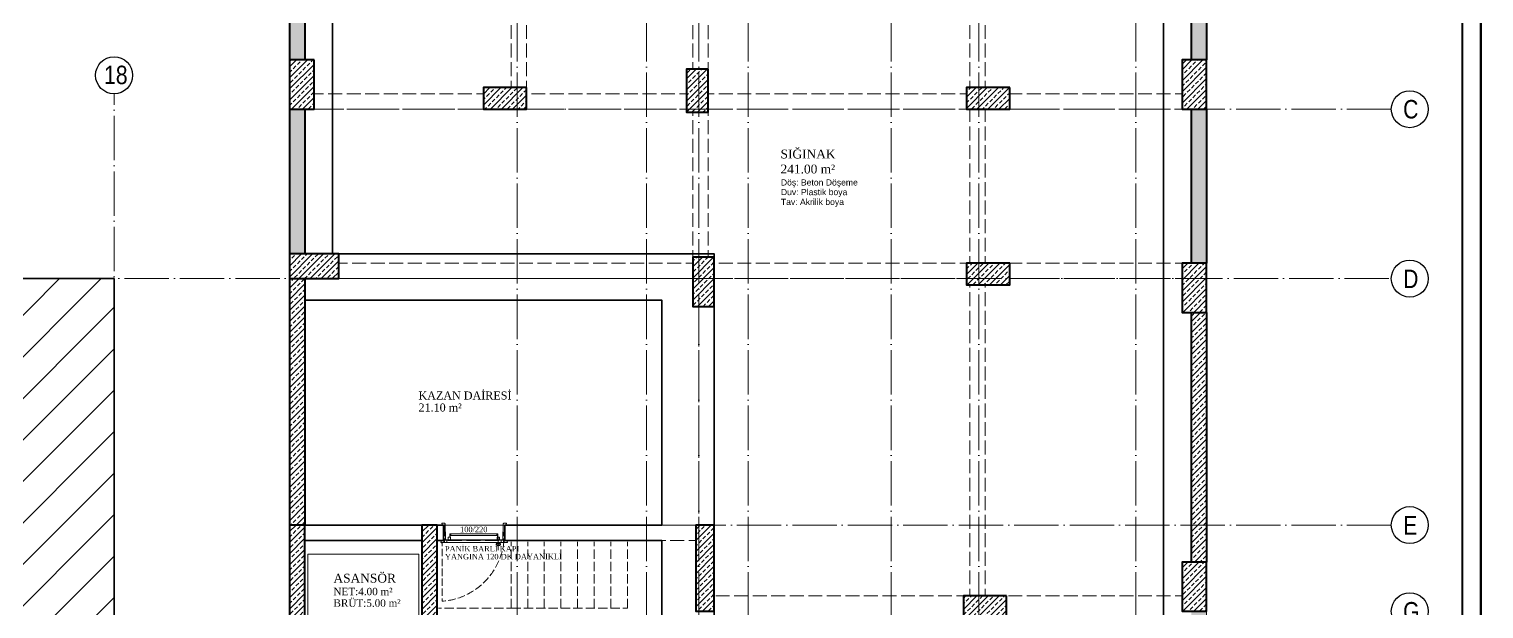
# Model space of a CAD drawing. Header units: millimetres. Extents: x 11587 to 81192, y -36083 to -25300.
# Drawn here: x 22813 to 25177, y -34316 to -33375 of the extents above; entities that cross this region are included whole.
import ezdxf

# ---------------------------------------------------------------- set-up
doc = ezdxf.new("R2010")
doc.units = ezdxf.units.MM
for name, pattern in [('AKS', [30, 24, -3, 0, -3]), ('HIDDEN', [0.375, 0.25, -0.125]), ('IZDUSUM1', [20, 7.5, -5, 7.5, 0])]:
    doc.linetypes.add(name, pattern=pattern)
for name, color, linetype, lineweight in [('as-REFERANS', 252, 'HIDDEN', 5), ('rtm-aks balon', 20, 'Continuous', 25), ('rtm-aks balon yazı', 7, 'Continuous', 20), ('rtm-aks yeni', 7, 'AKS', 20), ('rtm-antet-02', 140, 'Continuous', 40), ('rtm-door-accesorry', 8, 'Continuous', 5), ('rtm-door-sac', 146, 'Continuous', 13), ('rtm-duv tugla', 22, 'Continuous', 35), ('rtm-izdusum-üst ince', 8, 'IZDUSUM1', 5), ('rtm-merdiven izdusum', 254, 'IZDUSUM1', 15), ('rtm-mhl-yazı-adı', 150, 'Continuous', 30), ('rtm-mhl-yazı-m2', 7, 'Continuous', 20), ('rtm-mhl-yazı-malzeme', 253, 'Continuous', 13), ('rtm-plan katmanı-05', 205, 'Continuous', 20), ('rtm-sıva', 252, 'Continuous', 15), ('rtm-tarama-betonarme', 51, 'Continuous', 15), ('rtm-tas_betonarme', 50, 'Continuous', 40)]:
    doc.layers.add(name, color=color, linetype=linetype, lineweight=lineweight)
doc.styles.add('AKSYAZI', font='ARIALN.TTF')
doc.styles.add('ARIAL', font='times.ttf')
doc.styles.get("Standard").update_dxf_attribs({"font": 'arial.ttf'})
doc.styles.add('VAZ-OLCU', font='times.ttf', dxfattribs={"height": 60})
pattern_1 = [(45, (661.351, 20249.116), (-8.980256, 8.980256), []), (45, (670.331, 20249.116), (-8.980256, 8.980256), [6.35, -3.175])]
pattern_2 = [(45, (671.351, 20249.116), (-8.980256, 8.980256), []), (45, (680.331, 20249.116), (-8.980256, 8.980256), [6.35, -3.175])]

# ---------------------------------------------------------------- blocks, each defined once
blk = doc.blocks.new('KİRİŞA')
at = {"layer": 'rtm-izdusum-üst ince', "ltscale": 1.5}
for points in [[(22189.4, -53719.2), (22189.4, -53224.2)], [(22214.4, -53719.2), (22214.4, -53224.2)], [(22639.4, -53689.2), (22639.4, -53214.2)], [(22664.4, -53689.2), (22664.4, -53214.2)], [(22934.4, -53719.2), (22934.4, -53224.2)], [(22959.4, -53719.2), (22959.4, -53224.2)], [(21829.4, -53674.2), (21829.4, -53269.2)], [(21854.4, -53674.2), (21854.4, -53269.2)], [(23294.4, -53674.2), (23294.4, -53269.2)], [(23319.4, -53674.2), (23319.4, -53269.2)], [(21869.4, -53729.2), (22149.4, -53729.2)], [(22219.4, -53729.2), (22639.4, -53729.2)], [(22674.4, -53729.2), (22934.4, -53729.2)], [(23004.4, -53729.2), (23279.4, -53729.2)], [(21829.4, -54004.2), (21829.4, -53754.2)], [(21854.4, -54004.2), (21854.4, -53754.2)], [(21869.4, -53754.2), (22149.4, -53754.2)], [(22189.4, -54004.2), (22189.4, -53754.2)], [(22214.4, -54004.2), (22214.4, -53754.2)], [(22219.4, -53754.2), (22639.4, -53754.2)], [(22639.4, -53994.2), (22639.4, -53759.2)], [(22664.4, -53994.2), (22664.4, -53759.2)], [(22674.4, -53754.2), (22934.4, -53754.2)], [(23004.4, -53754.2), (23279.4, -53754.2)], [(23294.4, -53989.2), (23294.4, -53754.2)], [(23319.4, -53989.2), (23319.4, -53754.2)], [(21869.4, -54004.2), (22149.4, -54004.2)], [(22219.4, -54004.2), (22629.4, -54004.2)], [(22664.4, -54004.2), (23239.4, -54004.2)], [(21869.4, -54029.2), (22149.4, -54029.2)], [(22189.4, -54544.2), (22189.4, -54039.2)], [(22214.4, -54544.2), (22214.4, -54039.2)], [(22219.4, -54029.2), (22629.4, -54029.2)], [(22664.4, -54029.2), (23239.4, -54029.2)], [(22629.4, -54429.2), (22629.4, -54074.2)], [(22654.4, -54429.2), (22654.4, -54074.2)], [(21829.4, -54489.2), (21829.4, -54084.2)], [(21854.4, -54489.2), (21854.4, -54084.2)], [(22659.4, -54429.2), (23079.4, -54429.2)], [(23104.4, -54429.2), (23294.4, -54429.2)], [(22659.4, -54454.2), (23079.4, -54454.2)], [(23104.4, -54454.2), (23294.4, -54454.2)], [(21869.4, -54544.2), (22154.4, -54544.2)], [(22224.4, -54544.2), (22629.4, -54544.2)]]:
    blk.add_lwpolyline(points, dxfattribs=at)

msp = doc.modelspace()

# ---------------------------------------------------------------- hatches: boundary and pattern name
at = {"layer": 'rtm-door-accesorry'}
h = msp.add_hatch(dxfattribs=at)
h.set_pattern_fill('ANSI36', color=256, scale=0.03, angle=90, style=0)
h.set_pattern_definition([(315, (16067.15077, -67527.30523), (0.1852177825, -0.05051394068), [0.238125, -0.047625, 0, -0.047625])])
h.paths.add_polyline_path([(23489.2, -34202.61), (23487.24, -34202.61), (23487.24, -34203.88, -0.2154383), (23489.21, -34203.83, -0.1905737), (23489.2, -34203.8)])
h = msp.add_hatch(dxfattribs=at)
h.set_pattern_fill('ANSI36', color=256, scale=0.03, angle=90, style=0)
h.set_pattern_definition([(225, (32008.79392, -67527.30523), (-0.1852177825, -0.05051394068), [0.238125, -0.047625, 0, -0.047625])])
h.paths.add_polyline_path([(23583.07, -34202.61), (23585.03, -34202.61), (23585.03, -34203.88, 0.2154383), (23583.06, -34203.83, 0.1905737), (23583.07, -34203.8)])
at = {"layer": 'rtm-sıva', "transparency": 33554687}
h = msp.add_hatch(dxfattribs=at)
h.set_pattern_fill('ANSI31', color=256, scale=15)
h.paths.add_polyline_path([(22951.19, -33780.13), (18736.19, -33780.13), (18736.19, -35270.13), (22951.19, -35270.13)])
at = {"layer": 'rtm-tarama-betonarme'}
h = msp.add_hatch(dxfattribs=at)
h.set_pattern_fill('ANSI33', color=256, scale=2, style=0)
h.paths.add_polyline_path([(24701.19, -34580.13), (24726.19, -34580.13), (24726.19, -34320.13), (24701.19, -34320.13)])
h.paths.add_polyline_path([(22378.78, -35741.22), (22432.01, -35741.22), (22432.01, -35678.77), (22378.78, -35678.77)], flags=9)
h.paths.add_polyline_path([(21723.78, -35740.71), (21777.01, -35740.71), (21777.01, -35678.25), (21723.78, -35678.25)], flags=9)
h.paths.add_polyline_path([(21093.78, -35740.71), (21147.01, -35740.71), (21147.01, -35678.25), (21093.78, -35678.25)], flags=9)
h.paths.add_polyline_path([(20538.78, -35741.22), (20592.01, -35741.22), (20592.01, -35678.77), (20538.78, -35678.77)], flags=9)
h.paths.add_polyline_path([(19908.78, -35740.71), (19962.01, -35740.71), (19962.01, -35678.25), (19908.78, -35678.25)], flags=9)
h.paths.add_polyline_path([(19253.78, -35741.22), (19307.01, -35741.22), (19307.01, -35678.77), (19253.78, -35678.77)], flags=9)
h.paths.add_polyline_path([(24701.51, -31980.71), (24754.73, -31980.71), (24754.73, -31918.25), (24701.51, -31918.25)], flags=9)
h.paths.add_polyline_path([(24586.51, -31981.22), (24639.73, -31981.22), (24639.73, -31918.77), (24586.51, -31918.77)], flags=9)
h.paths.add_polyline_path([(24331.51, -31980.71), (24384.73, -31980.71), (24384.73, -31918.25), (24331.51, -31918.25)], flags=9)
h.paths.add_polyline_path([(24189.01, -31980.71), (24242.23, -31980.71), (24242.23, -31918.25), (24189.01, -31918.25)], flags=9)
h.paths.add_polyline_path([(23956.51, -31981.22), (24009.73, -31981.22), (24009.73, -31918.77), (23956.51, -31918.77)], flags=9)
h.paths.add_polyline_path([(23876.51, -31980.71), (23929.73, -31980.71), (23929.73, -31918.25), (23876.51, -31918.25)], flags=9)
h.paths.add_polyline_path([(23791.51, -31981.22), (23844.73, -31981.22), (23844.73, -31918.77), (23791.51, -31918.77)], flags=9)
h.paths.add_polyline_path([(23581.51, -31981.22), (23634.73, -31981.22), (23634.73, -31918.77), (23581.51, -31918.77)], flags=9)
h.paths.add_polyline_path([(23211.51, -31980.71), (23264.73, -31980.71), (23264.73, -31918.25), (23211.51, -31918.25)], flags=9)
h.paths.add_polyline_path([(24701.51, -35740.71), (24754.73, -35740.71), (24754.73, -35678.25), (24701.51, -35678.25)], flags=9)
h.paths.add_polyline_path([(24586.51, -35741.22), (24639.73, -35741.22), (24639.73, -35678.77), (24586.51, -35678.77)], flags=9)
h.paths.add_polyline_path([(24331.51, -35740.71), (24384.73, -35740.71), (24384.73, -35678.25), (24331.51, -35678.25)], flags=9)
h.paths.add_polyline_path([(24189.01, -35740.71), (24242.23, -35740.71), (24242.23, -35678.25), (24189.01, -35678.25)], flags=9)
h.paths.add_polyline_path([(23956.51, -35741.22), (24009.73, -35741.22), (24009.73, -35678.77), (23956.51, -35678.77)], flags=9)
h.paths.add_polyline_path([(23876.51, -35740.71), (23929.73, -35740.71), (23929.73, -35678.25), (23876.51, -35678.25)], flags=9)
h.paths.add_polyline_path([(23791.51, -35741.22), (23844.73, -35741.22), (23844.73, -35678.77), (23791.51, -35678.77)], flags=9)
h.paths.add_polyline_path([(23581.51, -35741.22), (23634.73, -35741.22), (23634.73, -35678.77), (23581.51, -35678.77)], flags=9)
h.paths.add_polyline_path([(23211.51, -35740.71), (23264.73, -35740.71), (23264.73, -35678.25), (23211.51, -35678.25)], flags=9)
h.paths.add_polyline_path([(22933.78, -35740.71), (22987.01, -35740.71), (22987.01, -35678.25), (22933.78, -35678.25)], flags=9)
h.paths.add_polyline_path([(25035.32, -33811.87), (25075.13, -33811.87), (25075.13, -33749.42), (25035.32, -33749.42)], flags=9)
h.paths.add_polyline_path([(25035.37, -35301.87), (25073.29, -35301.87), (25073.29, -35239.42), (25035.37, -35239.42)], flags=9)
h.paths.add_polyline_path([(25036.98, -34796.36), (25069.17, -34796.36), (25069.17, -34733.91), (25036.98, -34733.91)], flags=9)
h.paths.add_polyline_path([(25044.42, -34636.87), (25068.98, -34636.87), (25068.98, -34574.42), (25044.42, -34574.42)], flags=9)
h.paths.add_polyline_path([(25035.26, -34491.87), (25075.07, -34491.87), (25075.07, -34429.42), (25035.26, -34429.42)], flags=9)
h.paths.add_polyline_path([(25036, -34351.36), (25077.75, -34351.36), (25077.75, -34288.91), (25036, -34288.91)], flags=9)
h.paths.add_polyline_path([(25035.18, -34211.87), (25073.1, -34211.87), (25073.1, -34149.42), (25035.18, -34149.42)], flags=9)
h.paths.add_polyline_path([(25036.27, -33536.36), (25076.07, -33536.36), (25076.07, -33473.91), (25036.27, -33473.91)], flags=9)
h.paths.add_polyline_path([(25035.37, -32971.87), (25073.29, -32971.87), (25073.29, -32909.42), (25035.37, -32909.42)], flags=9)
h.paths.add_polyline_path([(25037.86, -32311.87), (25075.9, -32311.87), (25075.9, -32249.42), (25037.86, -32249.42)], flags=9)
h.paths.add_polyline_path([(22923.78, -33480.71), (22977.01, -33480.71), (22977.01, -33418.25), (22923.78, -33418.25)], flags=9)
h.paths.add_polyline_path([(22378.78, -33481.22), (22432.01, -33481.22), (22432.01, -33418.77), (22378.78, -33418.77)], flags=9)
h.paths.add_polyline_path([(21723.78, -33480.71), (21777.01, -33480.71), (21777.01, -33418.25), (21723.78, -33418.25)], flags=9)
h.paths.add_polyline_path([(21093.78, -33480.71), (21147.01, -33480.71), (21147.01, -33418.25), (21093.78, -33418.25)], flags=9)
h.paths.add_polyline_path([(20538.78, -33481.22), (20592.01, -33481.22), (20592.01, -33418.77), (20538.78, -33418.77)], flags=9)
h.paths.add_polyline_path([(19908.78, -33480.71), (19962.01, -33480.71), (19962.01, -33418.25), (19908.78, -33418.25)], flags=9)
h.paths.add_polyline_path([(19253.78, -33481.22), (19307.01, -33481.22), (19307.01, -33418.77), (19253.78, -33418.77)], flags=9)
h.paths.add_polyline_path([(18708.78, -33481.22), (18762.01, -33481.22), (18762.01, -33418.77), (18708.78, -33418.77)], flags=9)
h.paths.add_polyline_path([(18698.78, -35740.71), (18752.01, -35740.71), (18752.01, -35678.25), (18698.78, -35678.25)], flags=9)
h.paths.add_polyline_path([(18434.63, -35740.71), (18468.74, -35740.71), (18468.74, -35678.25), (18434.63, -35678.25)], flags=9)
h.paths.add_polyline_path([(18064.63, -35740.71), (18098.74, -35740.71), (18098.74, -35678.25), (18064.63, -35678.25)], flags=9)
h.paths.add_polyline_path([(17854.43, -35741.22), (17888.54, -35741.22), (17888.54, -35678.77), (17854.43, -35678.77)], flags=9)
h.paths.add_polyline_path([(17769.77, -35740.71), (17803.89, -35740.71), (17803.89, -35678.25), (17769.77, -35678.25)], flags=9)
h.paths.add_polyline_path([(17689.63, -35740.71), (17723.74, -35740.71), (17723.74, -35678.25), (17689.63, -35678.25)], flags=9)
h.paths.add_polyline_path([(17458.11, -35741.22), (17492.23, -35741.22), (17492.23, -35678.77), (17458.11, -35678.77)], flags=9)
h.paths.add_polyline_path([(17314.63, -35740.71), (17348.74, -35740.71), (17348.74, -35678.25), (17314.63, -35678.25)], flags=9)
h.paths.add_polyline_path([(17060.04, -35741.22), (17094.15, -35741.22), (17094.15, -35678.77), (17060.04, -35678.77)], flags=9)
h.paths.add_polyline_path([(16942.32, -35741.22), (16976.43, -35741.22), (16976.43, -35678.77), (16942.32, -35678.77)], flags=9)
h.paths.add_polyline_path([(16610.32, -33811.87), (16650.13, -33811.87), (16650.13, -33749.42), (16610.32, -33749.42)], flags=9)
h.paths.add_polyline_path([(16610.37, -35301.87), (16648.29, -35301.87), (16648.29, -35239.42), (16610.37, -35239.42)], flags=9)
h.paths.add_polyline_path([(16611.98, -34796.36), (16644.17, -34796.36), (16644.17, -34733.91), (16611.98, -34733.91)], flags=9)
h.paths.add_polyline_path([(16610.18, -34211.87), (16648.1, -34211.87), (16648.1, -34149.42), (16610.18, -34149.42)], flags=9)
h.paths.add_polyline_path([(16611.27, -33536.36), (16651.07, -33536.36), (16651.07, -33473.91), (16611.27, -33473.91)], flags=9)
h.paths.add_polyline_path([(16610.37, -32971.87), (16648.29, -32971.87), (16648.29, -32909.42), (16610.37, -32909.42)], flags=9)
h.paths.add_polyline_path([(18434.63, -31980.71), (18468.74, -31980.71), (18468.74, -31918.25), (18434.63, -31918.25)], flags=9)
h.paths.add_polyline_path([(18064.63, -31980.71), (18098.74, -31980.71), (18098.74, -31918.25), (18064.63, -31918.25)], flags=9)
h.paths.add_polyline_path([(17854.43, -31981.22), (17888.54, -31981.22), (17888.54, -31918.77), (17854.43, -31918.77)], flags=9)
h.paths.add_polyline_path([(17769.77, -31980.71), (17803.89, -31980.71), (17803.89, -31918.25), (17769.77, -31918.25)], flags=9)
h.paths.add_polyline_path([(17689.63, -31980.71), (17723.74, -31980.71), (17723.74, -31918.25), (17689.63, -31918.25)], flags=9)
h.paths.add_polyline_path([(17458.11, -31981.22), (17492.23, -31981.22), (17492.23, -31918.77), (17458.11, -31918.77)], flags=9)
h.paths.add_polyline_path([(17314.63, -31980.71), (17348.74, -31980.71), (17348.74, -31918.25), (17314.63, -31918.25)], flags=9)
h.paths.add_polyline_path([(17060.04, -31981.22), (17094.15, -31981.22), (17094.15, -31918.77), (17060.04, -31918.77)], flags=9)
h.paths.add_polyline_path([(16612.86, -32311.87), (16650.9, -32311.87), (16650.9, -32249.42), (16612.86, -32249.42)], flags=9)
h.paths.add_polyline_path([(16942.32, -31981.22), (16976.43, -31981.22), (16976.43, -31918.77), (16942.32, -31918.77)], flags=9)
h.paths.add_polyline_path([(20566.05, -36055.5), (21411.87, -36055.5), (21411.87, -35980.76), (20566.05, -35980.76)], flags=9)
h = msp.add_hatch(dxfattribs=at)
h.set_pattern_fill('ANSI33', color=256, scale=2, style=0)
h.paths.add_polyline_path([(23566.19, -32965.13), (23566.19, -32940.13), (23276.19, -32940.13), (23276.19, -32965.13)])
h.paths.add_polyline_path([(23261.19, -33020.13), (23236.19, -33020.13), (23236.19, -33425.13), (23261.19, -33425.13)])
h.paths.add_polyline_path([(24701.19, -33425.13), (24726.19, -33425.13), (24726.19, -33020.13), (24701.19, -33020.13)])
h.paths.add_polyline_path([(24686.19, -32965.13), (24686.19, -32940.13), (24396.19, -32940.13), (24396.19, -32965.13)])
h.paths.add_polyline_path([(24726.19, -33505.13), (24701.19, -33505.13), (24701.19, -33755.13), (24726.19, -33755.13)])
h.paths.add_polyline_path([(23261.19, -33505.13), (23236.19, -33505.13), (23236.19, -33740.13), (23261.19, -33740.13)])
h = msp.add_hatch(dxfattribs=at)
h.set_pattern_fill('ANSI33', color=256, scale=2, style=0)
h.set_pattern_definition(pattern_1)
h.paths.add_polyline_path([(23236.19, -33505.13), (23276.19, -33505.13), (23276.19, -33425.13), (23236.19, -33425.13)])
h = msp.add_hatch(dxfattribs=at)
h.set_pattern_fill('ANSI33', color=256, scale=2, style=0)
h.set_pattern_definition(pattern_1)
h.paths.add_polyline_path([(23881.19, -33510.13), (23916.19, -33510.13), (23916.19, -33440.13), (23881.19, -33440.13)])
h = msp.add_hatch(dxfattribs=at)
h.set_pattern_fill('ANSI33', color=256, scale=2, style=0)
h.set_pattern_definition(pattern_1)
h.paths.add_polyline_path([(24726.19, -33425.13), (24686.19, -33425.13), (24686.19, -33505.13), (24726.19, -33505.13)])
h = msp.add_hatch(dxfattribs=at)
h.set_pattern_fill('ANSI33', color=256, scale=2, style=0)
h.set_pattern_definition(pattern_1)
h.paths.add_polyline_path([(23621.19, -33505.13), (23621.19, -33470.13), (23551.19, -33470.13), (23551.19, -33505.13)])
h = msp.add_hatch(dxfattribs=at)
h.set_pattern_fill('ANSI33', color=256, scale=2, style=0)
h.set_pattern_definition(pattern_1)
h.paths.add_polyline_path([(24406.19, -33505.13), (24406.19, -33470.13), (24336.19, -33470.13), (24336.19, -33505.13)])
h = msp.add_hatch(dxfattribs=at)
h.set_pattern_fill('ANSI33', color=256, scale=2, style=0)
h.set_pattern_definition(pattern_1)
h.paths.add_polyline_path([(23236.19, -33780.13), (23316.19, -33780.13), (23316.19, -33740.13), (23236.19, -33740.13)])
h = msp.add_hatch(dxfattribs=at)
h.set_pattern_fill('ANSI33', color=256, scale=2, style=0)
h.set_pattern_definition(pattern_2)
h.paths.add_polyline_path([(23926.19, -33825.13), (23926.19, -33745.13), (23891.19, -33745.13), (23891.19, -33825.13)])
h = msp.add_hatch(dxfattribs=at)
h.set_pattern_fill('ANSI33', color=256, scale=2, style=0)
h.set_pattern_definition(pattern_1)
h.paths.add_polyline_path([(24406.19, -33790.13), (24406.19, -33755.13), (24336.19, -33755.13), (24336.19, -33790.13)])
h = msp.add_hatch(dxfattribs=at)
h.set_pattern_fill('ANSI33', color=256, scale=2, style=0)
h.set_pattern_definition(pattern_1)
h.paths.add_polyline_path([(24726.19, -33755.13), (24686.19, -33755.13), (24686.19, -33835.13), (24726.19, -33835.13)])
h = msp.add_hatch(dxfattribs=at)
h.set_pattern_fill('ANSI33', color=256, scale=2, style=0)
h.set_pattern_definition([(45, (470061.648, 9869.961), (-8.98025612, 8.98025612), []), (45, (470070.628, 9869.961), (-8.98025612, 8.98025612), [6.35, -3.175])])
h.paths.add_polyline_path([(23261.19, -33780.13), (23236.19, -33780.13), (23236.19, -34180.13), (23261.19, -34180.13)])
h = msp.add_hatch(dxfattribs=at)
h.set_pattern_fill('ANSI33', color=256, scale=2, style=0)
h.paths.add_polyline_path([(24701.19, -34240.13), (24726.19, -34240.13), (24726.19, -33835.13), (24701.19, -33835.13)])
h = msp.add_hatch(dxfattribs=at)
h.set_pattern_fill('ANSI33', color=256, scale=2, style=0)
h.set_pattern_definition(pattern_1)
h.paths.add_polyline_path([(23261.19, -34440.13), (23261.19, -34180.13), (23236.19, -34180.13), (23236.19, -34440.13)])
h = msp.add_hatch(dxfattribs=at)
h.set_pattern_fill('ANSI33', color=256, scale=2, style=0)
h.set_pattern_definition(pattern_1)
h.paths.add_polyline_path([(23476.19, -34460.13), (23476.19, -34180.13), (23451.19, -34180.13), (23451.19, -34460.13)])
h = msp.add_hatch(dxfattribs=at)
h.set_pattern_fill('ANSI33', color=256, scale=2, style=0)
h.set_pattern_definition(pattern_2)
h.paths.add_polyline_path([(23926.19, -34180.13), (23896.19, -34180.13), (23896.19, -34320.13), (23926.19, -34320.13)])
h = msp.add_hatch(dxfattribs=at)
h.set_pattern_fill('ANSI33', color=256, scale=2, style=0)
h.set_pattern_definition(pattern_1)
h.paths.add_polyline_path([(24726.19, -34240.13), (24686.19, -34240.13), (24686.19, -34320.13), (24726.19, -34320.13)])
h = msp.add_hatch(dxfattribs=at)
h.set_pattern_fill('ANSI33', color=256, scale=2, style=0)
h.set_pattern_definition(pattern_1)
h.paths.add_polyline_path([(24401.19, -34330.13), (24401.19, -34295.13), (24331.19, -34295.13), (24331.19, -34330.13)])

# ---------------------------------------------------------------- linework, layer by layer
at = {"layer": 'as-REFERANS'}
for p, q in [((23484.73, -34208.79), (23482.54, -34208.79)), ((23483.63, -34207.69), (23483.63, -34209.89)), ((23575.34, -34220.85), (23575.34, -34199.7))]:
    msp.add_line(p, q, dxfattribs=at)
at = {"layer": 'rtm-aks balon'}
for centre in [(22951.19, -33450.13), (25056.19, -33505.13), (25056.19, -33780.13), (25056.19, -34180.13), (25056.19, -34320.13)]:
    msp.add_circle(centre, 30, dxfattribs=at)
at = {"layer": 'rtm-aks yeni', "ltscale": 3}
for p, q in [((23236.19, -35680.13), (23236.19, -31980.13)), ((23606.19, -35680.13), (23606.19, -31980.13)), ((23816.19, -35680.13), (23816.19, -31980.13)), ((23901.19, -35680.13), (23901.19, -31980.13)), ((23981.19, -35680.13), (23981.19, -31980.13)), ((24213.69, -35680.13), (24213.69, -31980.13)), ((24356.19, -35680.13), (24356.19, -31980.13)), ((24611.19, -35680.13), (24611.19, -31980.13)), ((24726.19, -35680.13), (24726.19, -31980.13)), ((22951.19, -35570.13), (22951.19, -33480.13)), ((25026.19, -33505.13), (23236.19, -33505.13)), ((16661.19, -33780.13), (25026.19, -33780.13)), ((25026.19, -34180.13), (23236.19, -34180.13))]:
    msp.add_line(p, q, dxfattribs=at)
at = {"layer": 'rtm-antet-02'}
for points in [[(16516.61, -31582.89), (16516.61, -36082.89), (25171.61, -36082.89), (25171.61, -31582.89), (16516.61, -31582.89)], [(25171.61, -31582.89), (25171.61, -36082.89), (33826.61, -36082.89), (33826.61, -31582.89), (25171.61, -31582.89)]]:
    msp.add_lwpolyline(points, dxfattribs=at)
msp.add_lwpolyline([(16546.61, -31612.89), (16546.61, -36052.89), (25141.61, -36052.89), (25141.61, -31612.89)], close=True, dxfattribs=at)
at = {"layer": 'rtm-door-accesorry'}
for p, q in [((23498.19, -34194.24), (23496.63, -34194.24)), ((23496.63, -34199.54), (23496.63, -34194.24)), ((23497.34, -34199.54), (23497.34, -34196.2)), ((23498.19, -34197.34), (23497.34, -34197.34)), ((23498.19, -34197.28), (23498.19, -34194.24)), ((23498.19, -34194.51), (23573.3, -34194.51)), ((23498.19, -34197.01), (23573.3, -34197.01)), ((23573.3, -34194.24), (23574.86, -34194.24)), ((23573.3, -34197.34), (23573.3, -34194.24)), ((23573.3, -34197.34), (23574.14, -34197.34)), ((23574.14, -34199.54), (23574.14, -34196.2)), ((23574.86, -34199.54), (23574.86, -34194.24)), ((23497.83, -34199.54), (23494.13, -34199.54)), ((23494.13, -34199.54), (23494.13, -34204.24)), ((23497.83, -34199.54), (23497.83, -34204.24)), ((23571.84, -34209.64), (23571.84, -34208.64)), ((23578.84, -34209.64), (23571.84, -34209.64)), ((23578.84, -34210.89), (23571.84, -34210.89)), ((23571.84, -34210.89), (23571.84, -34212.14)), ((23573.65, -34199.54), (23577.35, -34199.54)), ((23573.65, -34199.54), (23573.65, -34204.24)), ((23574.09, -34209.64), (23574.09, -34210.89)), ((23576.59, -34209.64), (23576.59, -34210.89)), ((23577.35, -34199.54), (23577.35, -34204.24)), ((23578.84, -34209.64), (23578.84, -34208.64)), ((23578.84, -34210.89), (23578.84, -34212.14))]:
    msp.add_line(p, q, dxfattribs=at)
for centre, radius, start, end in [((23488.28, -34206.04), 2.4, 66.08945, 115.70084), ((23575.34, -34208.41), 5.12, 226.83017, 313.16983), ((23583.99, -34206.04), 2.4, 64.29916, 113.91055)]:
    msp.add_arc(centre, radius, start, end, dxfattribs=at)
at = {"layer": 'rtm-door-sac'}
for p, q in [((23483.51, -34176.95), (23483.51, -34178.08)), ((23487.19, -34197.82), (23487.19, -34193.28)), ((23487.24, -34193.23), (23488.43, -34193.23)), ((23488.74, -34197.87), (23487.24, -34197.87)), ((23487.29, -34197.77), (23487.29, -34193.33)), ((23487.29, -34193.33), (23488.53, -34193.33)), ((23488.74, -34197.77), (23487.29, -34197.77)), ((23488.43, -34191.86), (23488.53, -34191.78)), ((23488.43, -34191.86), (23488.43, -34193.23)), ((23488.53, -34193.33), (23488.53, -34191.78)), ((23489.2, -34195.22), (23489.2, -34191.22)), ((23489.3, -34195.22), (23489.2, -34195.22)), ((23489.25, -34191.16), (23489.66, -34191.16)), ((23489.3, -34191.27), (23489.61, -34191.27)), ((23489.3, -34195.22), (23489.3, -34191.27)), ((23489.61, -34203.74), (23489.61, -34191.27)), ((23489.72, -34203.8), (23489.72, -34191.22)), ((23582.55, -34203.8), (23582.55, -34191.22)), ((23583.02, -34191.16), (23582.61, -34191.16)), ((23582.66, -34203.74), (23582.66, -34191.27)), ((23582.97, -34191.27), (23582.66, -34191.27)), ((23582.97, -34195.22), (23582.97, -34191.27)), ((23582.97, -34195.22), (23583.07, -34195.22)), ((23583.07, -34195.22), (23583.07, -34191.22)), ((23583.43, -34177.93), (23584.46, -34176.89)), ((23583.43, -34177.93), (23583.43, -34198.39)), ((23583.53, -34177.97), (23584.5, -34177)), ((23583.53, -34198.39), (23583.53, -34177.97)), ((23583.53, -34197.77), (23584.97, -34197.77)), ((23583.53, -34197.87), (23585.03, -34197.87)), ((23583.74, -34193.33), (23583.74, -34191.78)), ((23583.84, -34191.86), (23583.74, -34191.78)), ((23584.97, -34193.33), (23583.74, -34193.33)), ((23583.84, -34191.86), (23583.84, -34193.23)), ((23585.03, -34193.23), (23583.84, -34193.23)), ((23588.7, -34176.89), (23584.46, -34176.89)), ((23588.65, -34177), (23584.5, -34177)), ((23584.97, -34197.77), (23584.97, -34193.33)), ((23585.08, -34197.82), (23585.08, -34193.28)), ((23588.65, -34178.03), (23587.72, -34178.03)), ((23587.72, -34178.13), (23587.72, -34178.03)), ((23588.7, -34178.13), (23587.72, -34178.13)), ((23588.65, -34177), (23588.65, -34178.03)), ((23588.75, -34176.95), (23588.75, -34178.08)), ((23481.91, -34208.32), (23481.91, -34207.19)), ((23481.96, -34207.13), (23482.94, -34207.13)), ((23481.96, -34208.37), (23487.19, -34208.37)), ((23482.01, -34207.24), (23482.94, -34207.24)), ((23482.01, -34208.27), (23482.01, -34207.24)), ((23482.01, -34208.27), (23487.13, -34208.27)), ((23482.94, -34207.24), (23482.94, -34207.13)), ((23487.13, -34208.27), (23487.13, -34202.51)), ((23487.13, -34202.51), (23489.3, -34202.51)), ((23487.24, -34208.32), (23487.24, -34202.61)), ((23487.24, -34202.61), (23489.2, -34202.61)), ((23487.72, -34204.54), (23487.72, -34208.44)), ((23487.92, -34204.54), (23487.92, -34208.44)), ((23584.05, -34204.24), (23488.02, -34204.24)), ((23583.95, -34204.44), (23488.02, -34204.44)), ((23489.2, -34202.61), (23489.2, -34203.8)), ((23489.25, -34203.85), (23489.66, -34203.85)), ((23489.3, -34202.51), (23489.3, -34203.74)), ((23489.3, -34203.74), (23489.61, -34203.74)), ((23583.02, -34203.85), (23582.61, -34203.85)), ((23582.97, -34203.74), (23582.66, -34203.74)), ((23585.13, -34202.51), (23582.97, -34202.51)), ((23582.97, -34202.51), (23582.97, -34203.74)), ((23585.03, -34202.61), (23583.07, -34202.61)), ((23583.07, -34202.61), (23583.07, -34203.8)), ((23584.35, -34204.54), (23584.35, -34208.44)), ((23585.03, -34208.32), (23585.03, -34202.61)), ((23590.31, -34208.37), (23585.08, -34208.37)), ((23585.13, -34208.27), (23585.13, -34202.51)), ((23590.26, -34208.27), (23585.13, -34208.27)), ((23590.31, -34207.13), (23589.33, -34207.13)), ((23590.26, -34208.27), (23590.26, -34207.24)), ((23590.36, -34208.32), (23590.36, -34207.19))]:
    msp.add_line(p, q, dxfattribs=at)
for points in [[(23483.51, -34178.08, 0.4142136), (23483.57, -34178.13), (23484.55, -34178.13), (23484.55, -34178.03), (23483.62, -34178.03), (23483.62, -34177), (23487.77, -34177), (23488.74, -34177.97), (23488.74, -34198.39)], [(23488.12, -34204.44, 0.4142136), (23487.92, -34204.64)], [(23487.92, -34208.24, 0.4142136), (23488.12, -34208.44)], [(23491.72, -34208.44, 0.4142136), (23491.92, -34208.24), (23491.92, -34204.64, 0.4142136), (23491.72, -34204.44)], [(23580.35, -34208.44, -0.4142136), (23580.15, -34208.24), (23580.15, -34204.64, -0.4142136), (23580.35, -34204.44)], [(23583.95, -34204.44, -0.4142136), (23584.15, -34204.64), (23584.15, -34208.24, -0.4142136), (23583.95, -34208.44)]]:
    msp.add_lwpolyline(points, format="xyb", dxfattribs=at)
for points in [[(23483.57, -34176.89), (23487.81, -34176.89), (23488.84, -34177.93), (23488.84, -34198.39)], [(23583.95, -34208.44), (23484.23, -34208.44), (23484.23, -34208.64), (23584.05, -34208.64)], [(23489.92, -34208.64), (23489.92, -34208.44)], [(23590.26, -34207.24), (23589.33, -34207.24), (23589.33, -34207.13)]]:
    msp.add_lwpolyline(points, dxfattribs=at)
for points in [[(23491.72, -34204.59), (23488.12, -34204.59, 0.4142136), (23488.07, -34204.64), (23488.07, -34208.24, 0.4142136), (23488.12, -34208.29), (23491.72, -34208.29, 0.4142136), (23491.77, -34208.24), (23491.77, -34204.64, 0.4142136)], [(23580.35, -34204.59), (23583.95, -34204.59, -0.4142136), (23584, -34204.64), (23584, -34208.24, -0.4142136), (23583.95, -34208.29), (23580.35, -34208.29, -0.4142136), (23580.3, -34208.24), (23580.3, -34204.64, -0.4142136)]]:
    msp.add_lwpolyline(points, format="xyb", close=True, dxfattribs=at)
msp.add_circle((23483.63, -34208.71), 0.5, dxfattribs=at)
for centre, radius, start, end in [((23483.57, -34176.95), 0.0516, 90, 180), ((23487.24, -34193.28), 0.0516, 90, 180), ((23487.24, -34197.82), 0.0516, 180, 270), ((23489.25, -34191.22), 0.0516, 90, 180), ((23489.66, -34191.22), 0.0516, 0, 90), ((23582.61, -34191.22), 0.0516, 90, 180), ((23583.02, -34191.22), 0.0516, 0, 90), ((23585.03, -34193.28), 0.0516, 0, 90), ((23585.03, -34197.82), 0.0516, 270, 0), ((23588.7, -34176.95), 0.0516, 0, 90), ((23588.7, -34178.08), 0.0516, 270, 0), ((23481.96, -34207.19), 0.0516, 90, 180), ((23481.96, -34208.32), 0.0516, 180, 270), ((23487.19, -34208.32), 0.0516, 270, 0), ((23488.02, -34204.54), 0.3, 90, 180), ((23488.02, -34204.54), 0.1, 90, 180), ((23489.25, -34203.8), 0.0516, 180, 270), ((23489.66, -34203.8), 0.0516, 270, 0), ((23582.61, -34203.8), 0.0516, 180, 270), ((23583.02, -34203.8), 0.0516, 270, 0), ((23584.05, -34204.54), 0.3, 0, 90), ((23584.05, -34208.34), 0.3, 270, 0), ((23585.08, -34208.32), 0.0516, 180, 270), ((23590.31, -34207.19), 0.0516, 0, 90), ((23590.31, -34208.32), 0.0516, 270, 0)]:
    msp.add_arc(centre, radius, start, end, dxfattribs=at)
at = {"layer": 'rtm-duv tugla'}
for points in [[(23926.19, -34460.13), (23841.19, -34460.13), (23841.19, -34460.13), (23841.19, -34460.13), (23841.19, -35200.13), (24541.19, -35200.13), (24541.19, -34535.13), (24656.19, -34535.13), (24656.19, -33010.13), (24326.19, -33010.13), (24326.19, -32965.13), (24161.19, -32965.13), (24161.19, -32775.13), (24286.19, -32775.13), (24286.19, -32350.13), (23676.19, -32350.13), (23676.19, -33010.13), (23306.19, -33010.13), (23306.19, -33740.13), (23926.19, -33740.13), (23926.19, -34460.13)], [(23261.19, -33815.13), (23841.19, -33815.13), (23841.19, -34180.13)], [(23451.19, -34180.13), (23261.19, -34180.13)], [(23486.19, -34180.13), (23476.19, -34180.13)], [(23486.19, -34205.13), (23486.19, -34180.13)], [(23841.19, -34180.13), (23586.19, -34180.13)], [(23586.19, -34205.13), (23586.19, -34180.13)], [(23451.19, -34205.13), (23261.19, -34205.13)], [(23486.19, -34205.13), (23476.19, -34205.13)], [(23841.19, -34205.13), (23586.19, -34205.13)], [(23841.19, -34205.13), (23841.19, -34430.13)]]:
    msp.add_lwpolyline(points, dxfattribs=at)
msp.add_lwpolyline([(18736.19, -33780.13), (22951.19, -33780.13), (22951.19, -35270.13), (18736.19, -35270.13)], close=True, dxfattribs=at)
at = {"layer": 'rtm-izdusum-üst ince', "ltscale": 0.8}
msp.add_line((23484.23, -34208.64), (23484.23, -34303.85), dxfattribs=at)
msp.add_arc((23476.02, -34194.97), 109.19, 274.3133, 352.80761, dxfattribs=at)
at = {"layer": 'rtm-merdiven izdusum'}
for points in [[(23596.19, -34207.13), (23596.19, -34315.13)], [(23623.19, -34207.13), (23623.19, -34315.13)], [(23650.19, -34207.13), (23650.19, -34315.13)], [(23677.19, -34207.13), (23677.19, -34315.13)], [(23704.19, -34207.13), (23704.19, -34315.13)], [(23731.19, -34207.13), (23731.19, -34315.13)], [(23758.19, -34207.13), (23758.19, -34315.13)], [(23785.19, -34207.13), (23785.19, -34315.13)], [(23596.19, -34315.13), (23478.19, -34315.13)], [(23785.19, -34315.13), (23596.19, -34315.13)]]:
    msp.add_lwpolyline(points, dxfattribs=at)
at = {"layer": 'rtm-plan katmanı-05'}
msp.add_lwpolyline([(23266.19, -34227.63), (23266.19, -34410.13), (23446.19, -34410.13), (23446.19, -34227.63)], close=True, dxfattribs=at)
at = {"layer": 'rtm-tas_betonarme'}
for points in [[(23236.19, -33020.13), (23236.19, -33425.13)], [(23261.19, -33020.13), (23261.19, -33425.13)], [(24701.19, -33020.13), (24701.19, -33425.13)], [(24726.19, -33020.13), (24726.19, -33425.13)], [(23236.19, -33505.13), (23236.19, -33740.13)], [(23261.19, -33505.13), (23261.19, -33740.13)], [(24701.19, -33505.13), (24701.19, -33755.13)], [(24726.19, -33505.13), (24726.19, -33755.13)], [(23236.19, -33780.13), (23236.19, -34180.13)], [(23261.19, -33780.13), (23261.19, -34180.13)], [(24701.19, -33835.13), (24701.19, -34240.13)], [(24726.19, -33835.13), (24726.19, -34240.13)]]:
    msp.add_lwpolyline(points, dxfattribs=at)
for points in [[(23276.19, -33425.13), (23236.19, -33425.13), (23236.19, -33505.13), (23276.19, -33505.13)], [(23916.19, -33440.13), (23881.19, -33440.13), (23881.19, -33510.13), (23916.19, -33510.13)], [(24726.19, -33425.13), (24686.19, -33425.13), (24686.19, -33505.13), (24726.19, -33505.13)], [(23621.19, -33470.13), (23551.19, -33470.13), (23551.19, -33505.13), (23621.19, -33505.13)], [(24406.19, -33470.13), (24336.19, -33470.13), (24336.19, -33505.13), (24406.19, -33505.13)], [(23316.19, -33740.13), (23236.19, -33740.13), (23236.19, -33780.13), (23316.19, -33780.13)], [(23926.19, -33745.13), (23891.19, -33745.13), (23891.19, -33825.13), (23926.19, -33825.13)], [(24406.19, -33755.13), (24336.19, -33755.13), (24336.19, -33790.13), (24406.19, -33790.13)], [(24726.19, -33755.13), (24686.19, -33755.13), (24686.19, -33835.13), (24726.19, -33835.13)], [(23261.19, -34180.13), (23236.19, -34180.13), (23236.19, -34440.13), (23261.19, -34440.13)], [(23476.19, -34180.13), (23451.19, -34180.13), (23451.19, -34460.13), (23476.19, -34460.13)], [(23926.19, -34180.13), (23896.19, -34180.13), (23896.19, -34320.13), (23926.19, -34320.13)], [(24726.19, -34240.13), (24686.19, -34240.13), (24686.19, -34320.13), (24726.19, -34320.13)], [(24401.19, -34295.13), (24331.19, -34295.13), (24331.19, -34330.13), (24401.19, -34330.13)]]:
    msp.add_lwpolyline(points, close=True, dxfattribs=at)

# ---------------------------------------------------------------- block references
at = {"layer": 'rtm-izdusum-üst ince', "xscale": -1}
msp.add_blockref('KİRİŞA', (46555.62, 20249.12), dxfattribs=at)

# ---------------------------------------------------------------- texts
at = {"layer": 'rtm-aks balon yazı', "char_height": 30, "width": 27.7214, "attachment_point": 7, "style": 'AKSYAZI'}
for s, insert in [('18', (22934.97, -33464.9)), ('C', (25045.4, -33520.55)), ('D', (25045.4, -33795.55)), ('E', (25045.4, -34195.55)), ('G', (25045.4, -34335.55))]:
    msp.add_mtext(s, dxfattribs=dict(at, insert=insert))
at = {"layer": 'rtm-mhl-yazı-adı', "style": 'ARIAL'}
for s, height, p in [('SIĞINAK', 14.4, (24033.94, -33585.07)), ('KAZAN DAİRESİ', 13, (23445.76, -33976.33)), ('ASANSÖR ', 14.4, (23307.64, -34273.55))]:
    msp.add_text(s, height=height, dxfattribs=at).set_placement(p)
at = {"layer": 'rtm-mhl-yazı-m2', "style": 'ARIAL'}
for s, height, p in [('241.00 m² ', 14.4, (24033.94, -33609.45)), ('21.10 m² ', 13, (23445.76, -33995.82)), ('NET:4.00 m² ', 12, (23307.64, -34294)), ('BRÜT:5.00 m² ', 12, (23307.64, -34312.7))]:
    msp.add_text(s, height=height, dxfattribs=at).set_placement(p)
at = {"layer": 'rtm-mhl-yazı-malzeme'}
for s, p in [('Döş: Beton Döşeme', (24034.51, -33628.99)), ('Tav: Akrilik boya ', (24034.51, -33660.59)), ('Duv: Plastik boya ', (24034.51, -33644.65))]:
    msp.add_text(s, height=10, dxfattribs=at).set_placement(p)
at = {"layer": 'rtm-mhl-yazı-malzeme', "style": 'VAZ-OLCU'}
for s, rotation, p in [('100/220', 359.9602, (23513.28, -34191.7)), ('PANİK BARLI KAPI', 0.0398, (23488.67, -34223.05)), ('YANGINA 120 DK DAYANIKLI', 0.0398, (23488.67, -34235.92))]:
    msp.add_text(s, height=9, rotation=rotation, dxfattribs=at).set_placement(p)

doc.saveas('drawing.dxf')
